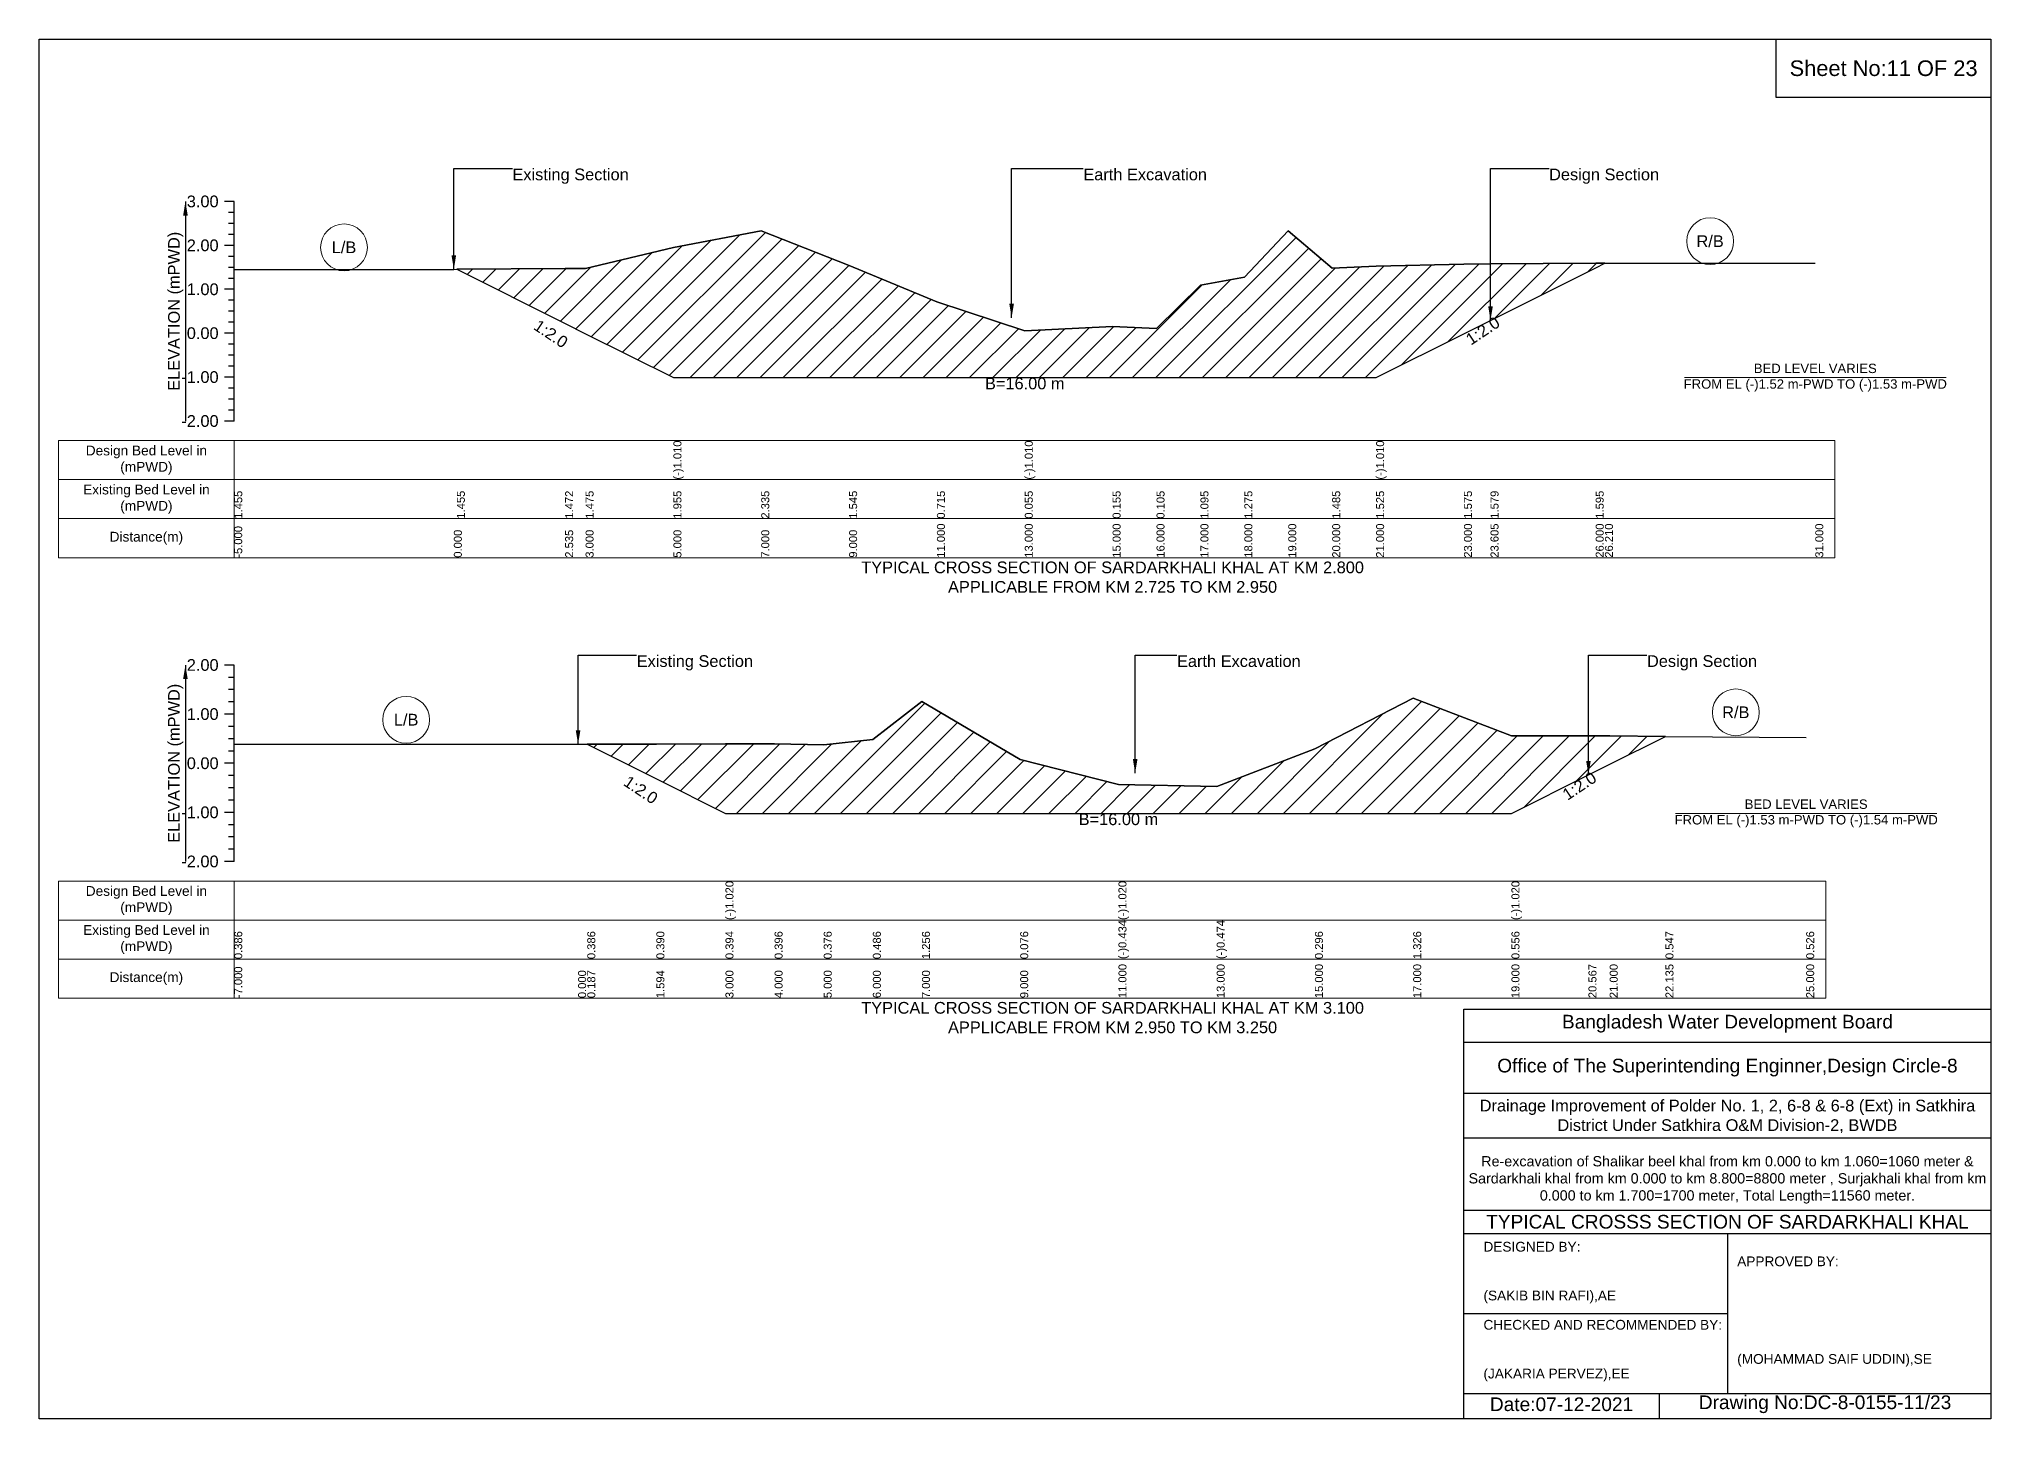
# Model space of a CAD drawing. Header units: inches. Extents: x 93000 to 506000, y -4242 to 0.
# Drawn here: x 200000 to 206000, y -4242 to 0 of the extents above; entities that cross this region are included whole.
import ezdxf

# ---------------------------------------------------------------- set-up
doc = ezdxf.new("R2010")
doc.units = ezdxf.units.IN
doc.header["$LTSCALE"] = 7
doc.header["$MEASUREMENT"] = 0
for name, color, linetype, lineweight in [('Cross section Data Border', 7, 'Continuous', 9), ('Cross Section Labels', 7, 'Continuous', 9), ('Existing_Bed_Level for Xsection', 7, 'Continuous', 25)]:
    doc.layers.add(name, color=color, linetype=linetype, lineweight=lineweight)
doc.styles.get("Standard").update_dxf_attribs({"font": 'arial.ttf'})
doc.dimstyles.get("Standard").update_dxf_attribs({"dimtxt": 0.18, "dimasz": 0.18, "dimexe": 0.18, "dimexo": 0.0625, "dimgap": 0.09, "dimtad": 0, "dimtih": 1, "dimtoh": 1, "dimdec": 4, "dimzin": 0, "dimdsep": 46, "dimtxsty": 'Standard', "dimcen": 0.09, "dimadec": 0, "dimazin": 0, "dimtfac": 1, "dimtdec": 4, "dimtofl": 0, "dimtmove": 0, "dimatfit": 3, "dimfxl": 1, "dimtolj": 1, "dimtzin": 0, "dimarcsym": 0})

msp = doc.modelspace()

# ---------------------------------------------------------------- hatches: boundary and pattern name
at = {"layer": 'Existing_Bed_Level for Xsection'}
h = msp.add_hatch(dxfattribs=at)
h.set_pattern_fill('ANSI31', color=256, scale=405, style=0)
h.paths.add_polyline_path([(201284.3, -707.9), (201617.2, -874.4), (201680, -905.8), (201950, -1040.8), (202220, -1040.8), (202490, -1040.8), (202760, -1040.8), (203030, -1040.8), (203300, -1040.8), (203435, -1040.8), (203570, -1040.8), (203705, -1040.8), (203840, -1040.8), (203975, -1040.8), (204110, -1040.8), (204380, -905.8), (204461.7, -864.9), (204785, -703.3), (204813.4, -689.1), (204785, -689.1), (204461.7, -691.3), (204380, -691.8), (204110, -698.6), (203975, -704), (203840, -589.2), (203705, -732.3), (203570, -756.6), (203435, -890.2), (203300, -883.5), (203030, -897), (202760, -807.9), (202490, -695.9), (202220, -589.2), (201950, -640.5), (201680, -705.3), (201617.2, -705.7)])
h = msp.add_hatch(dxfattribs=at)
h.set_pattern_fill('ANSI31', color=256, scale=453, style=0)
h.paths.add_polyline_path([(201685.2, -2168.1), (201897.6, -2274.3), (202110, -2380.4), (202261, -2380.4), (202412, -2380.4), (202563, -2380.4), (202714, -2380.4), (203016, -2380.4), (203318, -2380.4), (203620, -2380.4), (203922, -2380.4), (204224, -2380.4), (204526, -2380.4), (204762.7, -2262.1), (204828, -2229.4), (204999.4, -2143.8), (204828, -2142.5), (204762.7, -2142.5), (204526, -2142.5), (204224, -2026.2), (203922, -2181.7), (203620, -2298), (203318, -2292), (203016, -2214.9), (202714, -2036.8), (202563, -2153), (202412, -2169.7), (202261, -2166.6), (202110, -2167), (201897.6, -2167.5)])

# ---------------------------------------------------------------- linework, layer by layer
for points in [[(200000, 0), (206000, 0), (206000, -4242), (200000, -4242)], [(205340, 0), (206000, 0), (206000, -180), (205340, -180)]]:
    msp.add_lwpolyline(points, close=True)
for points in [[(204380, -4242), (204380, -2982), (206000, -2982)], [(204380, -3084), (206000, -3084)], [(204380, -3240), (206000, -3240)], [(204380, -3378), (206000, -3378)], [(204380, -3600), (206000, -3600)], [(204380, -3672), (206000, -3672)], [(205190, -3672), (205190, -4164)], [(204380, -3918), (205190, -3918)], [(204380, -4164), (206000, -4164)], [(204980, -4164), (204980, -4242)]]:
    msp.add_lwpolyline(points)
at = {"layer": 'Cross section Data Border'}
for points in [[(200060, -1234.4), (205520, -1234.4), (205520, -1594.4), (200060, -1594.4)], [(200060, -2588.4), (205492, -2588.4), (205492, -2948.4), (200060, -2948.4)]]:
    msp.add_lwpolyline(points, close=True, dxfattribs=at)
for points in [[(200600, -1234.4), (200600, -1594.4)], [(200060, -1354.4), (205520, -1354.4)], [(200060, -1474.4), (205520, -1474.4)], [(200600, -2588.4), (200600, -2948.4)], [(200060, -2708.4), (205492, -2708.4)], [(200060, -2828.4), (205492, -2828.4)]]:
    msp.add_lwpolyline(points, dxfattribs=at)
at = {"layer": 'Cross Section Labels'}
for points in [[(205058.1, -1040.8), (205861.9, -1040.8)], [(205030.1, -2380.4), (205833.9, -2380.4)]]:
    msp.add_lwpolyline(points, dxfattribs=at)
for centre in [(200937.5, -640.5), (205136.7, -621.6), (201128.5, -2092.6), (205215.7, -2069.9)]:
    msp.add_circle(centre, 72, dxfattribs=at)
at = {"layer": 'Existing_Bed_Level for Xsection'}
for points in [[(200600, -499.4), (200570, -499.4)], [(200600, -533.2), (200582, -533.2)], [(200600, -1174.4), (200600, -1039.4), (200600, -904.4), (200600, -769.4), (200600, -634.4), (200600, -499.4)], [(200600, -566.9), (200582, -566.9)], [(200600, -708), (201275, -708), (201284.3, -707.9), (201617.2, -705.7), (201680, -705.3), (201950, -640.5), (201950, -640.5), (202220, -589.2), (202490, -695.9), (202760, -807.9), (203030, -897), (203030, -897), (203300, -883.5), (203435, -890.2), (203570, -756.6), (203705, -732.3), (203840, -589.2), (203975, -704), (204110, -698.6), (204110, -698.6), (204380, -691.8), (204461.7, -691.3), (204785, -689.1), (204813.4, -689.1), (205460, -689.1)], [(200600, -634.4), (200570, -634.4)], [(200600, -600.7), (200582, -600.7)], [(200600, -668.2), (200582, -668.2)], [(200600, -701.9), (200582, -701.9)], [(200600, -769.4), (200570, -769.4)], [(200600, -735.7), (200582, -735.7)], [(200600, -803.2), (200582, -803.2)], [(200600, -836.9), (200582, -836.9)], [(200600, -870.7), (200582, -870.7)], [(200600, -904.4), (200570, -904.4)], [(200600, -938.2), (200582, -938.2)], [(200600, -971.9), (200582, -971.9)], [(200600, -1005.7), (200582, -1005.7)], [(200600, -1039.4), (200570, -1039.4)], [(200600, -1073.2), (200582, -1073.2)], [(200600, -1106.9), (200582, -1106.9)], [(200600, -1174.4), (200570, -1174.4)], [(200600, -1140.7), (200582, -1140.7)], [(200600, -1924.4), (200570, -1924.4)], [(200600, -1962.2), (200582, -1962.2)], [(200600, -2528.4), (200600, -2377.4), (200600, -2226.4), (200600, -2075.4), (200600, -1924.4)], [(200600, -1999.9), (200582, -1999.9)], [(200600, -2037.7), (200582, -2037.7)], [(200600, -2168.1), (201657, -2168.1), (201685.2, -2168.1), (201897.6, -2167.5), (202110, -2167), (202110, -2167), (202261, -2166.6), (202412, -2169.7), (202563, -2153), (202714, -2036.8), (203016, -2214.9), (203318, -2292), (203318, -2292), (203620, -2298), (203922, -2181.7), (204224, -2026.2), (204526, -2142.5), (204526, -2142.5), (204762.7, -2142.5), (204828, -2142.5), (204999.4, -2143.8), (205432, -2147)], [(200600, -2075.4), (200570, -2075.4)], [(200600, -2113.2), (200582, -2113.2)], [(200600, -2150.9), (200582, -2150.9)], [(200600, -2188.7), (200582, -2188.7)], [(200600, -2226.4), (200570, -2226.4)], [(200600, -2264.2), (200582, -2264.2)], [(200600, -2301.9), (200582, -2301.9)], [(200600, -2339.7), (200582, -2339.7)], [(200600, -2377.4), (200570, -2377.4)], [(200600, -2415.2), (200582, -2415.2)], [(200600, -2452.9), (200582, -2452.9)], [(200600, -2490.7), (200582, -2490.7)], [(200600, -2528.4), (200570, -2528.4)]]:
    msp.add_lwpolyline(points, dxfattribs=at)
for points in [[(201284.3, -707.9), (201284.3, -707.9), (201617.2, -874.4), (201680, -905.8), (201950, -1040.8), (201950, -1040.8), (202220, -1040.8), (202490, -1040.8), (202760, -1040.8), (203030, -1040.8), (203030, -1040.8), (203300, -1040.8), (203435, -1040.8), (203570, -1040.8), (203705, -1040.8), (203840, -1040.8), (203975, -1040.8), (204110, -1040.8), (204110, -1040.8), (204380, -905.8), (204461.7, -864.9), (204785, -703.3), (204813.4, -689.1), (204785, -689.1), (204461.7, -691.3), (204380, -691.8), (204110, -698.6), (204110, -698.6), (203975, -704), (203840, -589.2), (203705, -732.3), (203570, -756.6), (203435, -890.2), (203300, -883.5), (203030, -897), (203030, -897), (202760, -807.9), (202490, -695.9), (202220, -589.2), (201950, -640.5), (201950, -640.5), (201680, -705.3), (201617.2, -705.7), (201284.3, -707.9)], [(201685.2, -2168.1), (201685.2, -2168.1), (201897.6, -2274.3), (202110, -2380.4), (202110, -2380.4), (202261, -2380.4), (202412, -2380.4), (202563, -2380.4), (202714, -2380.4), (203016, -2380.4), (203318, -2380.4), (203318, -2380.4), (203620, -2380.4), (203922, -2380.4), (204224, -2380.4), (204526, -2380.4), (204526, -2380.4), (204762.7, -2262.1), (204828, -2229.4), (204999.4, -2143.8), (204828, -2142.5), (204762.7, -2142.5), (204526, -2142.5), (204526, -2142.5), (204224, -2026.2), (203922, -2181.7), (203620, -2298), (203318, -2292), (203318, -2292), (203016, -2214.9), (202714, -2036.8), (202563, -2153), (202412, -2169.7), (202261, -2166.6), (202110, -2167), (202110, -2167), (201897.6, -2167.5), (201685.2, -2168.1)]]:
    msp.add_lwpolyline(points, close=True, dxfattribs=at)

# ---------------------------------------------------------------- texts
at = {"attachment_point": 5}
for s, insert, char_height in [('Sheet No:11 OF 23', (205670, -90), 48), ('Bangladesh Water Development Board', (205190, -3027), 42), ('Office of The Superintending Enginner,Design Circle-8', (205190, -3162), 42)]:
    msp.add_mtext(s, dxfattribs=dict(at, insert=insert, char_height=char_height))
for s, insert, char_height, width, attachment_point in [('Drainage Improvement of Polder No. 1, 2, 6-8 & 6-8 (Ext) in Satkhira District Under Satkhira O&M Division-2, BWDB', (205190, -3312), 36, 1680, 5), ('Re-excavation of Shalikar beel khal from km 0.000 to km 1.060=1060 meter & Sardarkhali khal from km 0.000 to km 8.800=8800 meter , Surjakhali khal from km 0.000 to km 1.700=1700 meter, Total Length=11560 meter.', (205190, -3507), 31.4683, 1620, 5), ('TYPICAL CROSSS SECTION OF SARDARKHALI KHAL', (205190, -3636), 42, 1680, 5), ('DESIGNED BY:^J^J^J(SAKIB BIN RAFI),AE', (204440, -3792), 30, 840, 4), ('APPROVED BY:^J^J^J^J^J^J(MOHAMMAD SAIF UDDIN),SE', (205220, -3912), 30, 840, 4), ('CHECKED AND RECOMMENDED BY:^J^J^J(JAKARIA PERVEZ),EE', (204440, -4032), 30, 840, 4), ('Date:07-12-2021', (204680, -4197), 42, 840, 5), ('Drawing No:DC-8-0155-11/23', (205490, -4197), 42, 1320, 5)]:
    msp.add_mtext(s, dxfattribs=dict(insert=insert, char_height=char_height, width=width, attachment_point=attachment_point))
at = {"layer": 'Cross section Data Border', "char_height": 30, "width": 480, "attachment_point": 5}
for s, insert in [('Design Bed Level in (mPWD)', (200330, -1294.4)), ('Existing Bed Level in (mPWD)', (200330, -1414.4)), ('Distance(m)', (200330, -1534.4)), ('Design Bed Level in (mPWD)', (200330, -2648.4)), ('Existing Bed Level in (mPWD)', (200330, -2768.4)), ('Distance(m)', (200330, -2888.4))]:
    msp.add_mtext(s, dxfattribs=dict(at, insert=insert))
at = {"layer": 'Cross Section Labels'}
for s, insert, char_height, attachment_point in [('Existing Section', (201455, -398.2), 36, 1), ('Earth Excavation', (203210, -398.2), 36, 1), ('Design Section', (204641.7, -398.2), 36, 1), ('L/B', (200937.5, -640.5), 36, 5), ('R/B', (205136.7, -621.6), 36, 5), ('BED LEVEL VARIES ^JFROM EL (-)1.52 m-PWD TO (-)1.53 m-PWD', (205460, -1040.8), 28.8, 5), ('B=16.00 m', (203030, -1040.8), 36, 2), ('TYPICAL CROSS SECTION OF SARDARKHALI KHAL AT KM 2.800^JAPPLICABLE FROM KM 2.725 TO KM 2.950', (203300, -1654.4), 36, 5), ('Existing Section', (201837, -1894.2), 36, 1), ('Earth Excavation', (203498, -1894.2), 36, 1), ('Design Section', (204942.7, -1894.2), 36, 1), ('L/B', (201128.5, -2092.6), 36, 5), ('R/B', (205215.7, -2069.9), 36, 5), ('BED LEVEL VARIES ^JFROM EL (-)1.53 m-PWD TO (-)1.54 m-PWD', (205432, -2380.4), 28.8, 5), ('B=16.00 m', (203318, -2380.4), 36, 2), ('TYPICAL CROSS SECTION OF SARDARKHALI KHAL AT KM 3.100^JAPPLICABLE FROM KM 2.950 TO KM 3.250', (203300, -3008.4), 36, 5)]:
    msp.add_mtext(s, dxfattribs=dict(at, insert=insert, char_height=char_height, attachment_point=attachment_point))
at = {"layer": 'Cross Section Labels', "char_height": 36, "attachment_point": 2}
for insert, rotation in [((201583.4, -891.2), 326.30993), ((204427.9, -881.8), 33.69007), ((201859.9, -2293.1), 326.30993), ((204724.9, -2281), 33.69007)]:
    msp.add_mtext('1:2.0', dxfattribs=dict(at, insert=insert, rotation=rotation))
at = {"layer": 'Existing_Bed_Level for Xsection', "char_height": 36, "attachment_point": 6}
for s, insert in [('3.00', (200552, -499.4)), ('2.00', (200552, -634.4)), ('1.00', (200552, -769.4)), ('0.00', (200552, -904.4)), ('-1.00', (200552, -1039.4)), ('-2.00', (200552, -1174.4)), ('2.00', (200552, -1924.4)), ('1.00', (200552, -2075.4)), ('0.00', (200552, -2226.4)), ('-1.00', (200552, -2377.4)), ('-2.00', (200552, -2528.4))]:
    msp.add_mtext(s, dxfattribs=dict(at, insert=insert))
at = {"layer": 'Existing_Bed_Level for Xsection', "rotation": 90}
for s, insert, char_height, attachment_point in [('ELEVATION (mPWD)', (200420, -836.9), 36, 5), ('(-)1.010', (201950, -1354.4), 24.6, 1), ('(-)1.010', (203030, -1354.4), 24.6, 1), ('(-)1.010', (204110, -1354.4), 24.6, 1), ('1.455', (200600, -1474.4), 24.6, 1), ('1.455', (201284.3, -1474.4), 24.6, 1), ('1.472', (201617.2, -1474.4), 24.6, 1), ('1.475', (201680, -1474.4), 24.6, 1), ('1.955', (201950, -1474.4), 24.6, 1), ('2.335', (202220, -1474.4), 24.6, 1), ('1.545', (202490, -1474.4), 24.6, 1), ('0.715', (202760, -1474.4), 24.6, 1), ('0.055', (203030, -1474.4), 24.6, 1), ('0.155', (203300, -1474.4), 24.6, 1), ('0.105', (203435, -1474.4), 24.6, 1), ('1.095', (203570, -1474.4), 24.6, 1), ('1.275', (203705, -1474.4), 24.6, 1), ('1.485', (203975, -1474.4), 24.6, 1), ('1.525', (204110, -1474.4), 24.6, 1), ('1.575', (204380, -1474.4), 24.6, 1), ('1.579', (204461.7, -1474.4), 24.6, 1), ('1.595', (204785, -1474.4), 24.6, 1), ('-5.000', (200600, -1594.4), 24.6, 1), ('11.000', (202760, -1594.4), 24.6, 1), ('13.000', (203030, -1594.4), 24.6, 1), ('15.000', (203300, -1594.4), 24.6, 1), ('16.000', (203435, -1594.4), 24.6, 1), ('17.000', (203570, -1594.4), 24.6, 1), ('18.000', (203705, -1594.4), 24.6, 1), ('19.000', (203840, -1594.4), 24.6, 1), ('20.000', (203975, -1594.4), 24.6, 1), ('21.000', (204110, -1594.4), 24.6, 1), ('23.000', (204380, -1594.4), 24.6, 1), ('23.605', (204461.7, -1594.4), 24.6, 1), ('26.000', (204785, -1594.4), 24.6, 1), ('26.210', (204813.4, -1594.4), 24.6, 1), ('31.000', (205460, -1594.4), 24.6, 1), ('0.000', (201275, -1594.4), 24.6, 1), ('2.535', (201617.2, -1594.4), 24.6, 1), ('3.000', (201680, -1594.4), 24.6, 1), ('5.000', (201950, -1594.4), 24.6, 1), ('7.000', (202220, -1594.4), 24.6, 1), ('9.000', (202490, -1594.4), 24.6, 1), ('ELEVATION (mPWD)', (200420, -2226.4), 36, 5), ('(-)1.020', (202110, -2708.4), 24.6, 1), ('(-)1.020', (203318, -2708.4), 24.6, 1), ('(-)1.020', (204526, -2708.4), 24.6, 1), ('0.386', (200600, -2828.4), 24.6, 1), ('0.386', (201685.2, -2828.4), 24.6, 1), ('0.390', (201897.6, -2828.4), 24.6, 1), ('0.394', (202110, -2828.4), 24.6, 1), ('0.396', (202261, -2828.4), 24.6, 1), ('0.376', (202412, -2828.4), 24.6, 1), ('0.486', (202563, -2828.4), 24.6, 1), ('1.256', (202714, -2828.4), 24.6, 1), ('0.076', (203016, -2828.4), 24.6, 1), ('(-)0.434', (203318, -2828.4), 24.6, 1), ('(-)0.474', (203620, -2828.4), 24.6, 1), ('0.296', (203922, -2828.4), 24.6, 1), ('1.326', (204224, -2828.4), 24.6, 1), ('0.556', (204526, -2828.4), 24.6, 1), ('0.547', (204999.4, -2828.4), 24.6, 1), ('0.526', (205432, -2828.4), 24.6, 1), ('-7.000', (200600, -2948.4), 24.6, 1), ('0.000', (201657, -2948.4), 24.6, 1), ('0.187', (201685.2, -2948.4), 24.6, 1), ('1.594', (201897.6, -2948.4), 24.6, 1), ('3.000', (202110, -2948.4), 24.6, 1), ('4.000', (202261, -2948.4), 24.6, 1), ('5.000', (202412, -2948.4), 24.6, 1), ('6.000', (202563, -2948.4), 24.6, 1), ('7.000', (202714, -2948.4), 24.6, 1), ('9.000', (203016, -2948.4), 24.6, 1), ('11.000', (203318, -2948.4), 24.6, 1), ('13.000', (203620, -2948.4), 24.6, 1), ('15.000', (203922, -2948.4), 24.6, 1), ('17.000', (204224, -2948.4), 24.6, 1), ('19.000', (204526, -2948.4), 24.6, 1), ('20.567', (204762.7, -2948.4), 24.6, 1), ('21.000', (204828, -2948.4), 24.6, 1), ('22.135', (204999.4, -2948.4), 24.6, 1), ('25.000', (205432, -2948.4), 24.6, 1)]:
    msp.add_mtext(s, dxfattribs=dict(at, insert=insert, char_height=char_height, attachment_point=attachment_point))

# ---------------------------------------------------------------- leaders
at = {"layer": 'Cross Section Labels', "annotation_type": 0, "has_hookline": 1, "hookline_direction": 0}
for points, text_width in [([(201275, -708), (201275, -398.2), (201454.9, -398.2)], 350.4), ([(202989.6, -857), (202989.6, -398.2), (203209.9, -398.2)], 372.7), ([(204461.7, -864.9), (204461.7, -398.2), (204641.6, -398.2)], 330.9), ([(201657, -2168.1), (201657, -1894.2), (201836.9, -1894.2)], 350.4), ([(203369.4, -2256.3), (203369.4, -1894.2), (203497.9, -1894.2)], 372.7), ([(204762.7, -2262.1), (204762.7, -1894.2), (204942.6, -1894.2)], 330.9)]:
    msp.add_leader(points, dimstyle='Standard', override={"dimasz": 43.2}, dxfattribs=dict(at, text_width=text_width))
at = {"layer": 'Existing_Bed_Level for Xsection'}
for points in [[(200450, -499.4), (200450, -1174.4)], [(200450, -1924.4), (200450, -2528.4)]]:
    msp.add_leader(points, dimstyle='Standard', override={"dimasz": 43.2}, dxfattribs=at)

doc.saveas('drawing.dxf')
